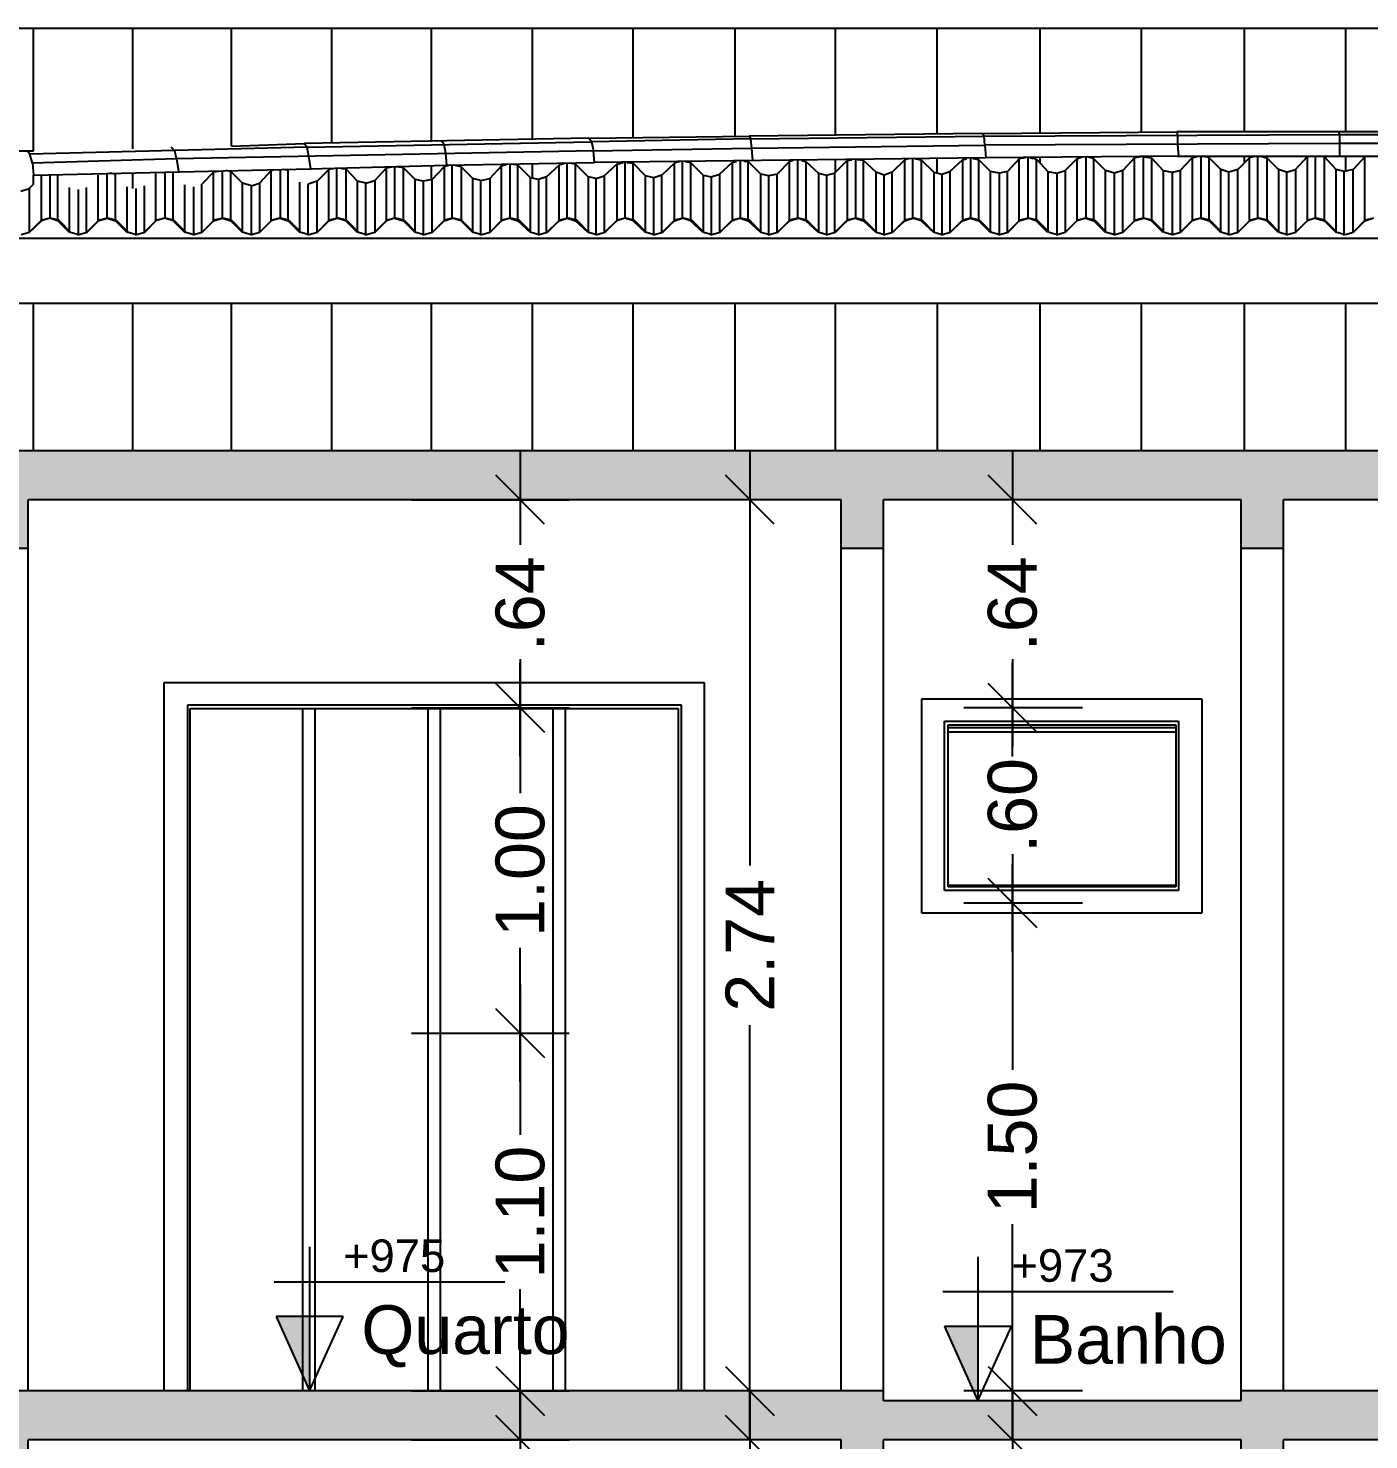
# Model space of a CAD drawing. Extents: x -120 to 1117, y 5 to 675.
# Drawn here: x 109.572 to 113.695, y 94.052 to 98.392 of the extents above; entities that cross this region are included whole.
import ezdxf
from ezdxf.enums import TextEntityAlignment as Align

# ---------------------------------------------------------------- set-up
doc = ezdxf.new("R2010")
doc.units = 0
doc.header["$MEASUREMENT"] = 0
doc.layers.get('0').update_dxf_attribs({"linetype": 'CONTINUOUS'})
doc.layers.get('DEFPOINTS').update_dxf_attribs({"linetype": 'CONTINUOUS'})
for name, color, linetype in [('cota', 1, 'CONTINUOUS'), ('ESTRUT', 7, 'CONTINUOUS'), ('LINVISTA', 4, 'CONTINUOUS'), ('MOBIL', 7, 'CONTINUOUS'), ('nivel', 4, 'CONTINUOUS'), ('parede', 2, 'CONTINUOUS'), ('texto', 7, 'CONTINUOUS')]:
    doc.layers.add(name, color=color, linetype=linetype)
doc.styles.add('PADRAO_TXT', font='arial.ttf')
doc.styles.get("Standard").update_dxf_attribs({"font": 'arial.ttf'})
doc.dimstyles.new('cotass', dxfattribs={"dimtxt": 0.15, "dimasz": 0.15, "dimexe": 0.15, "dimexo": 0, "dimgap": 0.05, "dimtad": 0, "dimzin": 4, "dimdsep": 46, "dimtxsty": 'Standard', "dimblk": 'OBLIQUE', "dimcen": 0, "dimdle": 0.15, "dimclrd": 256, "dimclrt": 4, "dimadec": 0, "dimazin": 1, "dimtfac": 1, "dimtix": 1, "dimtofl": 0, "dimtmove": 0, "dimatfit": 3, "dimldrblk": 'OPEN30', "dimfxl": 0, "dimtolj": 1, "dimtzin": 0, "dimlwd": -1, "dimarcsym": 0})
pattern_1 = [(45, (89.25, 64.55), (0, 1.000005), [0.14142, -0.28285, 0.07071, -0.42426, 0.14142, -0.3535536]), (135, (89.9, 64.6), (-1.000005, 0), [0.141421, -0.21213, 0.07071, -0.35355, 0.141421, -0.4949816]), (63.435, (89.1, 64.4), (5e-11, 1), [0.1118, -0.4472, 0.1118, -0.447234]), (116.565, (89.1, 64.4), (-4e-10, 1), [0.1118, -0.4472, 0.1118, -0.447234]), (0, (89.1, 64.5), (0, 1), [0.05, -0.4, 0.1, -0.4, 0.05]), (0, (89.1, 64.65), (0, 1), [-0.15, 0.1, -0.4, 0, -0.35, 0]), (0, (89.1, 64.7), (0, 1), [-0.4, 0, -0.3, 0.1, -0.2, 0]), (0, (89.1, 64.85), (0, 1), [-0.2, 0, -0.25, 0.1, -0.45, 0]), (0, (89.1, 65), (0, 1), [-0.2, 0.1, -0.4, 0.1, -0.2, 0]), (0, (89.1, 65.25), (0, 1), [-0.15, 0.1, -0.2, 0, -0.55, 0]), (0, (89.1, 65.3), (0, 1), [-0.2, 0, -0.6, 0.1, -0.1, 0]), (90, (89.15, 64.6), (-1, 6e-17), [-0.3, 0, -0.3, 0, -0.4, 0]), (90, (89.25, 64.4), (-1, 6e-17), [-0.15, 0.1, -0.4, 0, -0.35, 0]), (90, (89.35, 64.4), (-1, 6e-17), [-0.4, 0, -0.35, 0.1, -0.15, 0]), (90, (89.9, 64.4), (-1, 6e-17), [-0.2, 0.1, -0.5, 0.1, -0.1, 0]), (90, (89.2, 64.5), (-1, 6e-17), [-0.3, 0, -0.35, 0, -0.35, 0]), (90, (89.3, 64.5), (-1, 6e-17), [-0.25, 0, -0.55, 0, -0.2, 0]), (90, (89.4, 64.55), (-1, 6e-17), [-0.5, 0, -0.15, 0, -0.35, 0]), (90, (89.45, 64.45), (-1, 6e-17), [-0.45, 0, -0.2, 0, -0.25, 0]), (90, (89.55, 64.6), (-1, 6e-17), [-0.4, 0, -0.15, 0, -0.4, 0]), (90, (89.6, 64.65), (-1, 6e-17), [-0.45, 0, -0.2, 0, -0.35, 0]), (90, (89.65, 64.4), (-1, 6e-17), [-0.6, 0, -0.25, 0, -0.15, 0]), (90, (89.7, 64.55), (-1, 6e-17), [-0.2, 0, -0.4, 0, -0.4, 0]), (90, (89.75, 64.5), (-1, 6e-17), [-0.45, 0, -0.25, 0, -0.3, 0]), (90, (89.8, 64.45), (-1, 6e-17), [-0.4, 0, -0.3, 0, -0.3, 0]), (90, (89.9, 64.5), (-1, 6e-17), [-0.3, 0, -0.3, 0, -0.4, 0]), (90, (90, 64.55), (-1, 6e-17), [-0.4, 0, -0.2, 0, -0.4, 0]), (90, (90.05, 64.6), (-1, 6e-17), [-0.15, 0, -0.6, 0, -0.25, 0])]

# ---------------------------------------------------------------- blocks, each defined once
blk = doc.blocks.new('_Oblique')
at = {"color": 0, "linetype": 'ByBlock', "lineweight": -2}
blk.add_line((-0.5, -0.5), (0.5, 0.5), dxfattribs=at)
blk = doc.blocks.new('*D572')
at = {"layer": 'cota', "transparency": 16777216}
for p, q in [((111.7915, 94.2022), (111.7915, 92.928)), ((111.7915, 91.1622), (111.7915, 92.4364))]:
    blk.add_line(p, q, dxfattribs=at)
at = {"layer": 'cota', "color": 0, "lineweight": -2, "transparency": 16777216}
for p, q in [((112.0724, 94.0522), (111.6415, 94.0522)), ((112.0724, 91.3122), (111.6415, 91.3122))]:
    blk.add_line(p, q, dxfattribs=at)
at = {"layer": 'DEFPOINTS', "color": 0, "transparency": 16777216}
for p in [(111.7915, 94.0522), (112.0724, 94.0522), (112.0724, 91.3122)]:
    blk.add_point(p, dxfattribs=at)
at = {"layer": 'cota', "transparency": 16777216, "xscale": 0.15, "yscale": 0.15, "zscale": 0.15}
for p, rotation in [((111.7915, 94.0522), 90), ((111.7915, 91.3122), 270)]:
    blk.add_blockref('_Oblique', p, dxfattribs=dict(at, rotation=rotation))
at = {"layer": 'cota', "color": 4, "transparency": 16777216, "insert": (111.7915, 92.6822), "char_height": 0.15, "attachment_point": 5, "rotation": 90}
blk.add_mtext('\\A1;2.74', dxfattribs=at)
blk = doc.blocks.new('_Open30')
at = {"color": 0, "linetype": 'ByBlock', "lineweight": -2}
for p, q in [((-1, 0.268), (0, 0)), ((0, 0), (-1, -0.268)), ((0, 0), (-1, 0))]:
    blk.add_line(p, q, dxfattribs=at)
blk = doc.blocks.new('*D575')
at = {"layer": 'cota', "transparency": 16777216}
for p, q in [((111.0852, 94.2022), (111.0852, 93.9132)), ((111.0852, 93.2622), (111.0852, 93.5511))]:
    blk.add_line(p, q, dxfattribs=at)
at = {"layer": 'cota', "color": 0, "lineweight": -2, "transparency": 16777216}
for p, q in [((110.7503, 94.0522), (111.2352, 94.0522)), ((110.7503, 93.4122), (111.2352, 93.4122))]:
    blk.add_line(p, q, dxfattribs=at)
at = {"layer": 'DEFPOINTS', "color": 0, "transparency": 16777216}
for p in [(110.7503, 94.0522), (111.0852, 94.0522), (110.7503, 93.4122)]:
    blk.add_point(p, dxfattribs=at)
at = {"layer": 'cota', "transparency": 16777216, "xscale": 0.15, "yscale": 0.15, "zscale": 0.15}
for p, rotation in [((111.0852, 94.0522), 90), ((111.0852, 93.4122), 270)]:
    blk.add_blockref('_Oblique', p, dxfattribs=dict(at, rotation=rotation))
at = {"layer": 'cota', "color": 4, "transparency": 16777216, "insert": (111.0852, 93.7322), "char_height": 0.15, "attachment_point": 5, "rotation": 90}
blk.add_mtext('\\A1;.64', dxfattribs=at)
blk = doc.blocks.new('*D582')
at = {"layer": 'cota', "transparency": 16777216}
for p, q in [((112.5991, 94.2022), (112.5991, 93.9132)), ((112.5991, 93.2622), (112.5991, 93.5511))]:
    blk.add_line(p, q, dxfattribs=at)
at = {"layer": 'cota', "color": 0, "lineweight": -2, "transparency": 16777216}
for p, q in [((112.8145, 94.0522), (112.4491, 94.0522)), ((112.8145, 93.4122), (112.4491, 93.4122))]:
    blk.add_line(p, q, dxfattribs=at)
at = {"layer": 'DEFPOINTS', "color": 0, "transparency": 16777216}
for p in [(112.5991, 94.0522), (112.8145, 94.0522), (112.8145, 93.4122)]:
    blk.add_point(p, dxfattribs=at)
at = {"layer": 'cota', "transparency": 16777216, "xscale": 0.15, "yscale": 0.15, "zscale": 0.15}
for p, rotation in [((112.5991, 94.0522), 90), ((112.5991, 93.4122), 270)]:
    blk.add_blockref('_Oblique', p, dxfattribs=dict(at, rotation=rotation))
at = {"layer": 'cota', "color": 4, "transparency": 16777216, "insert": (112.5991, 93.7322), "char_height": 0.15, "attachment_point": 5, "rotation": 90}
blk.add_mtext('\\A1;.64', dxfattribs=at)
blk = doc.blocks.new('*D731')
at = {"layer": 'cota', "transparency": 16777216}
for p, q in [((111.7915, 97.0922), (111.7915, 95.818)), ((111.7915, 94.0522), (111.7915, 95.3264))]:
    blk.add_line(p, q, dxfattribs=at)
at = {"layer": 'cota', "color": 0, "lineweight": -2, "transparency": 16777216}
for p, q in [((112.0724, 96.9422), (111.6415, 96.9422)), ((112.0724, 94.2022), (111.6415, 94.2022))]:
    blk.add_line(p, q, dxfattribs=at)
at = {"layer": 'DEFPOINTS', "color": 0, "transparency": 16777216}
for p in [(111.7915, 96.9422), (112.0724, 96.9422), (112.0724, 94.2022)]:
    blk.add_point(p, dxfattribs=at)
at = {"layer": 'cota', "transparency": 16777216, "xscale": 0.15, "yscale": 0.15, "zscale": 0.15}
for p, rotation in [((111.7915, 96.9422), 90), ((111.7915, 94.2022), 270)]:
    blk.add_blockref('_Oblique', p, dxfattribs=dict(at, rotation=rotation))
at = {"layer": 'cota', "color": 4, "transparency": 16777216, "insert": (111.7915, 95.5722), "char_height": 0.15, "attachment_point": 5, "rotation": 90}
blk.add_mtext('\\A1;2.74', dxfattribs=at)
blk = doc.blocks.new('*D732')
at = {"layer": 'cota', "transparency": 16777216}
for p, q in [((111.0852, 95.4522), (111.0852, 94.9897)), ((111.0852, 94.0522), (111.0852, 94.5147))]:
    blk.add_line(p, q, dxfattribs=at)
at = {"layer": 'cota', "color": 0, "lineweight": -2, "transparency": 16777216}
for p, q in [((110.7503, 95.3022), (111.2352, 95.3022)), ((110.7503, 94.2022), (111.2352, 94.2022))]:
    blk.add_line(p, q, dxfattribs=at)
at = {"layer": 'DEFPOINTS', "color": 0, "transparency": 16777216}
for p in [(110.7503, 95.3022), (111.0852, 95.3022), (110.7503, 94.2022)]:
    blk.add_point(p, dxfattribs=at)
at = {"layer": 'cota', "transparency": 16777216, "xscale": 0.15, "yscale": 0.15, "zscale": 0.15}
for p, rotation in [((111.0852, 95.3022), 90), ((111.0852, 94.2022), 270)]:
    blk.add_blockref('_Oblique', p, dxfattribs=dict(at, rotation=rotation))
at = {"layer": 'cota', "color": 4, "transparency": 16777216, "insert": (111.0852, 94.7522), "char_height": 0.15, "attachment_point": 5, "rotation": 90}
blk.add_mtext('\\A1;1.10', dxfattribs=at)
blk = doc.blocks.new('*D733')
at = {"layer": 'cota', "transparency": 16777216}
for p, q in [((111.0852, 96.4522), (111.0852, 96.0397)), ((111.0852, 95.1522), (111.0852, 95.5647))]:
    blk.add_line(p, q, dxfattribs=at)
at = {"layer": 'cota', "color": 0, "lineweight": -2, "transparency": 16777216}
for p, q in [((110.7503, 96.3022), (111.2352, 96.3022)), ((110.7503, 95.3022), (111.2352, 95.3022))]:
    blk.add_line(p, q, dxfattribs=at)
at = {"layer": 'DEFPOINTS', "color": 0, "transparency": 16777216}
for p in [(110.7503, 96.3022), (111.0852, 96.3022), (110.7503, 95.3022)]:
    blk.add_point(p, dxfattribs=at)
at = {"layer": 'cota', "transparency": 16777216, "xscale": 0.15, "yscale": 0.15, "zscale": 0.15}
for p, rotation in [((111.0852, 96.3022), 90), ((111.0852, 95.3022), 270)]:
    blk.add_blockref('_Oblique', p, dxfattribs=dict(at, rotation=rotation))
at = {"layer": 'cota', "color": 4, "transparency": 16777216, "insert": (111.0852, 95.8022), "char_height": 0.15, "attachment_point": 5, "rotation": 90}
blk.add_mtext('\\A1;1.00', dxfattribs=at)
blk = doc.blocks.new('*D734')
at = {"layer": 'cota', "transparency": 16777216}
for p, q in [((111.0852, 97.0922), (111.0852, 96.8032)), ((111.0852, 96.1522), (111.0852, 96.4411))]:
    blk.add_line(p, q, dxfattribs=at)
at = {"layer": 'cota', "color": 0, "lineweight": -2, "transparency": 16777216}
for p, q in [((110.7503, 96.9422), (111.2352, 96.9422)), ((110.7503, 96.3022), (111.2352, 96.3022))]:
    blk.add_line(p, q, dxfattribs=at)
at = {"layer": 'DEFPOINTS', "color": 0, "transparency": 16777216}
for p in [(110.7503, 96.9422), (111.0852, 96.9422), (110.7503, 96.3022)]:
    blk.add_point(p, dxfattribs=at)
at = {"layer": 'cota', "transparency": 16777216, "xscale": 0.15, "yscale": 0.15, "zscale": 0.15}
for p, rotation in [((111.0852, 96.9422), 90), ((111.0852, 96.3022), 270)]:
    blk.add_blockref('_Oblique', p, dxfattribs=dict(at, rotation=rotation))
at = {"layer": 'cota', "color": 4, "transparency": 16777216, "insert": (111.0852, 96.6222), "char_height": 0.15, "attachment_point": 5, "rotation": 90}
blk.add_mtext('\\A1;.64', dxfattribs=at)
blk = doc.blocks.new('*D739')
at = {"layer": 'cota', "transparency": 16777216}
for p, q in [((112.5991, 95.8522), (112.5991, 95.1897)), ((112.5991, 94.0522), (112.5991, 94.7147))]:
    blk.add_line(p, q, dxfattribs=at)
at = {"layer": 'cota', "color": 0, "lineweight": -2, "transparency": 16777216}
for p, q in [((112.8145, 95.7022), (112.4491, 95.7022)), ((112.8145, 94.2022), (112.4491, 94.2022))]:
    blk.add_line(p, q, dxfattribs=at)
at = {"layer": 'DEFPOINTS', "color": 0, "transparency": 16777216}
for p in [(112.5991, 95.7022), (112.8145, 95.7022), (112.8145, 94.2022)]:
    blk.add_point(p, dxfattribs=at)
at = {"layer": 'cota', "transparency": 16777216, "xscale": 0.15, "yscale": 0.15, "zscale": 0.15}
for p, rotation in [((112.5991, 95.7022), 90), ((112.5991, 94.2022), 270)]:
    blk.add_blockref('_Oblique', p, dxfattribs=dict(at, rotation=rotation))
at = {"layer": 'cota', "color": 4, "transparency": 16777216, "insert": (112.5991, 94.9522), "char_height": 0.15, "attachment_point": 5, "rotation": 90}
blk.add_mtext('\\A1;1.50', dxfattribs=at)
blk = doc.blocks.new('*D740')
at = {"layer": 'cota', "transparency": 16777216}
for p, q in [((112.5991, 96.4522), (112.5991, 96.1833)), ((112.5991, 95.5522), (112.5991, 95.8211))]:
    blk.add_line(p, q, dxfattribs=at)
at = {"layer": 'cota', "color": 0, "lineweight": -2, "transparency": 16777216}
for p, q in [((112.8145, 96.3022), (112.4491, 96.3022)), ((112.8145, 95.7022), (112.4491, 95.7022))]:
    blk.add_line(p, q, dxfattribs=at)
at = {"layer": 'DEFPOINTS', "color": 0, "transparency": 16777216}
for p in [(112.5991, 96.3022), (112.8145, 96.3022), (112.8145, 95.7022)]:
    blk.add_point(p, dxfattribs=at)
at = {"layer": 'cota', "transparency": 16777216, "xscale": 0.15, "yscale": 0.15, "zscale": 0.15}
for p, rotation in [((112.5991, 96.3022), 90), ((112.5991, 95.7022), 270)]:
    blk.add_blockref('_Oblique', p, dxfattribs=dict(at, rotation=rotation))
at = {"layer": 'cota', "color": 4, "transparency": 16777216, "insert": (112.5991, 96.0022), "char_height": 0.15, "attachment_point": 5, "rotation": 90}
blk.add_mtext('\\A1;.60', dxfattribs=at)
blk = doc.blocks.new('*D741')
at = {"layer": 'cota', "transparency": 16777216}
for p, q in [((112.5991, 97.0922), (112.5991, 96.8032)), ((112.5991, 96.1522), (112.5991, 96.4411))]:
    blk.add_line(p, q, dxfattribs=at)
at = {"layer": 'cota', "color": 0, "lineweight": -2, "transparency": 16777216}
for p, q in [((112.8145, 96.9422), (112.4491, 96.9422)), ((112.8145, 96.3022), (112.4491, 96.3022))]:
    blk.add_line(p, q, dxfattribs=at)
at = {"layer": 'DEFPOINTS', "color": 0, "transparency": 16777216}
for p in [(112.5991, 96.9422), (112.8145, 96.9422), (112.8145, 96.3022)]:
    blk.add_point(p, dxfattribs=at)
at = {"layer": 'cota', "transparency": 16777216, "xscale": 0.15, "yscale": 0.15, "zscale": 0.15}
for p, rotation in [((112.5991, 96.9422), 90), ((112.5991, 96.3022), 270)]:
    blk.add_blockref('_Oblique', p, dxfattribs=dict(at, rotation=rotation))
at = {"layer": 'cota', "color": 4, "transparency": 16777216, "insert": (112.5991, 96.6222), "char_height": 0.15, "attachment_point": 5, "rotation": 90}
blk.add_mtext('\\A1;.64', dxfattribs=at)
blk = doc.blocks.new('Nivel-L')
at = {"layer": 'nivel'}
blk.add_hatch(color=256, dxfattribs=at).paths.add_polyline_path([(0, 0), (0.1032, 0.2286), (0, 0.2286)])
for p, q in [((0, 0.4428), (0, 0)), ((0.1086, 0.3357), (-0.6, 0.3357)), ((0, 0), (-0.1032, 0.2286)), ((-0.1032, 0.2286), (0.1032, 0.2286)), ((0.1032, 0.2286), (0, 0))]:
    blk.add_line(p, q, dxfattribs=at)

msp = doc.modelspace()

# ---------------------------------------------------------------- hatches: boundary and pattern name
at = {"layer": 'LINVISTA'}
h = msp.add_hatch(dxfattribs=at)
h.set_pattern_fill('CONCRETO', color=256, style=0)
h.set_pattern_definition(pattern_1)
h.paths.add_polyline_path([(122.8773, 97.0922), (105.0073, 97.0922), (105.0073, 96.7922), (105.1373, 96.7922), (105.1373, 96.9422), (108.1623, 96.9422), (108.1623, 96.7922), (108.2923, 96.7922), (108.2923, 96.9422), (109.4423, 96.9422), (109.4423, 96.7922), (109.5723, 96.7922), (109.5723, 96.9422), (112.0724, 96.9422), (112.0724, 96.7922), (112.2024, 96.7922), (112.2024, 96.9422), (113.3023, 96.9422), (113.3023, 96.7922), (113.4323, 96.7922), (113.4323, 96.9422), (116.0323, 96.9422), (116.0323, 96.7922), (116.1623, 96.7922), (116.1623, 96.9422), (118.3123, 96.9422), (118.3123, 96.7922), (118.4423, 96.7922), (118.4423, 96.9422), (119.5923, 96.9422), (119.5923, 96.7922), (119.7223, 96.7922), (119.7223, 96.9422), (122.7473, 96.9422), (122.7473, 96.7922), (122.8773, 96.7922)])
h = msp.add_hatch(dxfattribs=at)
h.set_pattern_fill('CONCRETO', color=256, style=0)
h.set_pattern_definition(pattern_1)
h.paths.add_polyline_path([(122.8773, 94.2022), (119.5923, 94.2022), (119.5923, 94.1722), (118.4423, 94.1722), (118.4423, 94.2022), (113.3023, 94.2022), (113.3023, 94.1722), (112.2024, 94.1722), (112.2024, 94.2022), (109.4423, 94.2022), (109.4423, 94.1722), (108.2923, 94.1722), (108.2923, 94.2022), (105.0073, 94.2022), (105.0073, 93.9022), (105.1373, 93.9022), (105.1373, 94.0522), (108.1623, 94.0522), (108.1623, 93.9022), (108.2923, 93.9022), (108.2923, 94.0522), (109.4423, 94.0522), (109.4423, 93.9022), (109.5723, 93.9022), (109.5723, 94.0522), (112.0724, 94.0522), (112.0724, 93.9022), (112.2024, 93.9022), (112.2024, 94.0522), (113.3023, 94.0522), (113.3023, 93.9022), (113.4323, 93.9022), (113.4323, 94.0522), (116.0323, 94.0522), (116.0323, 93.9022), (116.1623, 93.9022), (116.1623, 94.0522), (118.3123, 94.0522), (118.3123, 93.9022), (118.4423, 93.9022), (118.4423, 94.0522), (119.5923, 94.0522), (119.5923, 93.9022), (119.7223, 93.9022), (119.7223, 94.0522), (122.7473, 94.0522), (122.7473, 93.9022), (122.8773, 93.9022)])

# ---------------------------------------------------------------- linework, layer by layer
at = {"layer": 'ESTRUT'}
msp.add_lwpolyline([(110.9557, 97.5454), (105.1373, 97.5454), (105.1373, 97.7464), (122.7473, 97.7464), (122.7473, 97.5454), (110.9557, 97.5454)], dxfattribs=at)
at = {"layer": 'LINVISTA'}
for p, q in [((105.0069, 98.3915), (122.8759, 98.3915)), ((109.5883, 98.015), (109.5883, 98.3915)), ((109.8928, 98.3915), (109.8928, 98.0206)), ((110.1973, 98.0289), (110.1973, 98.3915)), ((110.5046, 98.3915), (110.5046, 98.0372)), ((110.8119, 98.0427), (110.8119, 98.3915)), ((111.1219, 98.3915), (111.1219, 98.0483)), ((111.432, 98.0538), (111.432, 98.3915)), ((111.7448, 98.3915), (111.7448, 98.0566)), ((112.0548, 98.0621), (112.0548, 98.3915)), ((112.3677, 98.0649), (112.3677, 98.3915)), ((112.6832, 98.3915), (112.6832, 98.0676)), ((112.996, 98.0704), (112.996, 98.3915)), ((113.3116, 98.3915), (113.3116, 98.0732)), ((113.6244, 98.0732), (113.6244, 98.3915)), ((112.5088, 98.0676), (113.104, 98.0732)), ((114.3331, 98.0732), (113.104, 98.0732)), ((113.104, 98.0732), (113.1068, 98.0621)), ((113.6051, 98.0649), (113.6023, 98.0732)), ((110.4299, 98.0261), (109.5773, 98.004)), ((110.0229, 98.015), (110.0119, 98.0261)), ((110.1973, 98.0289), (110.4216, 98.0372)), ((111.2963, 98.0538), (110.4216, 98.0372)), ((110.4216, 98.0372), (110.4299, 98.0261)), ((110.4299, 98.0261), (111.3046, 98.0427)), ((110.4354, 97.9984), (110.4299, 98.0261)), ((110.8507, 98.0344), (110.8423, 98.0455)), ((110.8562, 98.0067), (110.8507, 98.0344)), ((111.3046, 98.0427), (111.2963, 98.0538)), ((111.2991, 98.0538), (111.7891, 98.0593)), ((111.7946, 98.051), (111.3046, 98.0427)), ((111.3046, 98.0427), (111.3102, 98.015)), ((112.5061, 98.0676), (111.7891, 98.0593)), ((111.7891, 98.0593), (111.7946, 98.051)), ((111.7919, 98.051), (112.5116, 98.0593)), ((111.7974, 98.0233), (111.7946, 98.051)), ((111.7974, 98.0233), (112.5144, 98.0317)), ((112.5116, 98.0593), (112.5061, 98.0676)), ((112.5116, 98.0593), (113.6051, 98.0649)), ((112.5144, 98.0317), (112.5116, 98.0593)), ((113.6051, 98.0372), (112.5116, 98.0317)), ((112.5144, 98.0317), (112.5171, 97.9929)), ((113.1068, 98.0621), (113.1068, 98.0344)), ((113.1068, 98.0344), (113.1095, 97.9984)), ((113.6051, 98.0649), (114.3331, 98.0649)), ((113.6051, 98.0649), (113.6051, 97.9984)), ((114.3331, 98.0372), (113.6051, 98.0372)), ((105.1342, 98.015), (109.5883, 98.015)), ((109.5773, 98.004), (109.569, 98.015)), ((109.5856, 97.9763), (109.5773, 98.004)), ((110.0285, 97.9901), (109.5856, 97.9763)), ((110.0285, 97.9901), (110.0229, 98.015)), ((111.3102, 98.015), (110.0285, 97.9901)), ((110.0285, 97.9901), (110.034, 97.9514)), ((110.441, 97.9597), (110.4354, 97.9984)), ((110.859, 97.9707), (110.8562, 98.0067)), ((111.3074, 98.015), (111.7974, 98.0233)), ((111.313, 97.9791), (111.3102, 98.015)), ((112.5171, 97.9929), (111.3102, 97.9791)), ((111.8002, 97.9846), (111.7974, 98.0233)), ((111.9247, 97.9846), (111.9137, 97.9818)), ((111.9386, 97.8074), (111.9386, 97.9846)), ((111.9496, 97.9846), (111.9635, 97.9818)), ((112.0521, 97.9458), (112.0908, 97.9846)), ((112.0548, 97.9486), (112.0548, 97.9874)), ((112.0908, 97.9846), (112.1047, 97.9874)), ((112.0908, 97.9846), (112.0908, 97.7991)), ((112.1157, 97.9874), (112.1157, 97.8074)), ((112.1407, 97.9846), (112.1213, 97.9874)), ((112.1407, 97.7991), (112.1407, 97.9846)), ((112.1794, 97.9486), (112.1407, 97.9846)), ((112.268, 97.9874), (112.2292, 97.9486)), ((112.2791, 97.9901), (112.268, 97.9874)), ((112.268, 97.7991), (112.268, 97.9874)), ((112.2929, 97.8074), (112.2929, 97.9901)), ((112.3012, 97.9901), (112.3178, 97.9874)), ((112.3178, 97.9874), (112.3178, 97.7991)), ((112.3178, 97.9874), (112.3566, 97.9486)), ((112.3677, 97.9458), (112.3677, 97.9901)), ((112.4064, 97.9514), (112.4452, 97.9874)), ((112.4452, 97.9874), (112.459, 97.9901)), ((112.4452, 97.9874), (112.4452, 97.7991)), ((112.4701, 97.9901), (112.4701, 97.8074)), ((112.495, 97.9874), (112.4784, 97.9901)), ((112.495, 97.7991), (112.495, 97.9874)), ((112.531, 97.9514), (112.495, 97.9874)), ((113.1095, 97.9984), (112.5144, 97.9929)), ((112.6196, 97.9901), (112.5836, 97.9514)), ((112.6389, 97.9929), (112.6196, 97.9901)), ((112.6196, 97.7991), (112.6196, 97.9901)), ((112.6472, 97.8074), (112.6472, 97.9929)), ((112.6528, 97.9929), (112.6722, 97.9901)), ((112.6722, 97.9901), (112.6722, 97.7991)), ((112.6722, 97.9901), (112.7081, 97.9514)), ((112.6832, 97.9929), (112.6832, 97.9763)), ((112.7607, 97.9541), (112.7967, 97.9901)), ((112.7967, 97.9901), (112.8133, 97.9957)), ((112.7967, 97.9901), (112.7967, 97.7991)), ((112.8244, 97.9957), (112.8244, 97.8074)), ((112.8493, 97.9901), (112.8299, 97.9957)), ((112.8493, 97.7991), (112.8493, 97.9901)), ((112.8853, 97.9541), (112.8493, 97.9901)), ((112.9739, 97.9929), (112.9379, 97.9541)), ((112.996, 97.9957), (112.9739, 97.9929)), ((112.9739, 97.7991), (112.9739, 97.9929)), ((112.996, 97.9957), (112.996, 97.9957)), ((113.0016, 97.8074), (113.0016, 97.9957)), ((113.0043, 97.9957), (113.0265, 97.9929)), ((113.0265, 97.9929), (113.0265, 97.7991)), ((113.0265, 97.9929), (113.0625, 97.9541)), ((113.1068, 97.9984), (114.3331, 97.9984)), ((113.1151, 97.9541), (113.1511, 97.9929)), ((113.1511, 97.9929), (113.1677, 97.9984)), ((113.1511, 97.9929), (113.1511, 97.7991)), ((113.1787, 97.9984), (113.1787, 97.8074)), ((113.2037, 97.9929), (113.1871, 97.9984)), ((113.2037, 97.7991), (113.2037, 97.9929)), ((113.2396, 97.9569), (113.2037, 97.9929)), ((113.3282, 97.9929), (113.2922, 97.9569)), ((113.3116, 97.9984), (113.3116, 97.9763)), ((113.3448, 97.9984), (113.3282, 97.9929)), ((113.3282, 97.7991), (113.3282, 97.9929)), ((113.3531, 97.8074), (113.3531, 97.9984)), ((113.3615, 97.9984), (113.3808, 97.9929)), ((113.3808, 97.9929), (113.3808, 97.7991)), ((113.3808, 97.9929), (113.4168, 97.9569)), ((113.4694, 97.9569), (113.5054, 97.9957)), ((113.5054, 97.9957), (113.5165, 97.9984)), ((113.5054, 97.9957), (113.5054, 97.7991)), ((113.5303, 97.9984), (113.5303, 97.8074)), ((113.558, 97.9957), (113.5442, 97.9984)), ((113.558, 97.7991), (113.558, 97.9957)), ((113.594, 97.9569), (113.558, 97.9957)), ((113.6244, 97.9514), (113.6244, 97.9984)), ((113.6826, 97.9957), (113.6466, 97.9569)), ((113.6936, 97.9984), (113.6826, 97.9957)), ((113.6826, 97.7991), (113.6826, 97.9957)), ((109.5856, 97.9763), (109.5883, 97.9403)), ((109.5883, 97.9403), (110.441, 97.9597)), ((109.5883, 97.9126), (109.5883, 97.9403)), ((109.6382, 97.9403), (109.6382, 97.8074)), ((109.7876, 97.7991), (109.7876, 97.9403)), ((109.8153, 97.8074), (109.8153, 97.9458)), ((109.8402, 97.9431), (109.8236, 97.9458)), ((109.8402, 97.7991), (109.8402, 97.9431)), ((109.8928, 97.9458), (109.8928, 97.8988)), ((109.9648, 97.7991), (109.9648, 97.9458)), ((109.9925, 97.9486), (109.9925, 97.8074)), ((110.0174, 97.7991), (110.0174, 97.9458)), ((110.142, 97.9486), (110.106, 97.9126)), ((110.1586, 97.9514), (110.142, 97.9486)), ((110.142, 97.7991), (110.142, 97.9486)), ((110.1697, 97.8074), (110.1697, 97.9541)), ((110.1946, 97.9514), (110.1807, 97.9541)), ((110.1946, 97.7991), (110.1946, 97.9514)), ((110.2306, 97.9154), (110.1946, 97.9514)), ((110.1973, 97.9486), (110.1973, 97.9541)), ((110.3192, 97.9541), (110.2832, 97.9154)), ((110.3192, 97.9541), (110.3275, 97.9569)), ((110.3192, 97.7991), (110.3192, 97.9541)), ((110.3468, 97.9569), (110.3468, 97.8074)), ((110.3717, 97.9541), (110.3579, 97.9569)), ((110.3717, 97.7991), (110.3717, 97.9541)), ((110.4382, 97.9597), (110.859, 97.9707)), ((110.4963, 97.9569), (110.4603, 97.9209)), ((110.5102, 97.9597), (110.4963, 97.9569)), ((110.4963, 97.7991), (110.4963, 97.9569)), ((110.5046, 97.9597), (110.5046, 97.9597)), ((110.5212, 97.8074), (110.5212, 97.9597)), ((110.5489, 97.9597), (110.5351, 97.9597)), ((110.5489, 97.9597), (110.5489, 97.7991)), ((110.5849, 97.9209), (110.5489, 97.9597)), ((110.6735, 97.9624), (110.6375, 97.9237)), ((110.6735, 97.9624), (110.6901, 97.9652)), ((110.6735, 97.7991), (110.6735, 97.9624)), ((110.6984, 97.9652), (110.6984, 97.8074)), ((110.7261, 97.9624), (110.7039, 97.9652)), ((110.7261, 97.7991), (110.7261, 97.9624)), ((110.7621, 97.9265), (110.7261, 97.9624)), ((110.8119, 97.9237), (110.8119, 97.968)), ((110.8147, 97.9265), (110.8507, 97.9652)), ((110.8673, 97.9707), (110.8507, 97.9652)), ((110.8507, 97.9652), (110.8507, 97.7991)), ((110.8562, 97.9707), (111.313, 97.9791)), ((110.8756, 97.8074), (110.8756, 97.9707)), ((110.9033, 97.9652), (110.8811, 97.9707)), ((110.9033, 97.9652), (110.9033, 97.7991)), ((110.9392, 97.9292), (110.9033, 97.9652)), ((111.0278, 97.968), (110.9918, 97.9292)), ((111.0278, 97.968), (111.0444, 97.9735)), ((111.0278, 97.7991), (111.0278, 97.968)), ((111.0527, 97.9735), (111.0527, 97.8074)), ((111.0777, 97.9707), (111.0583, 97.9735)), ((111.0777, 97.7991), (111.0777, 97.9707)), ((111.1164, 97.932), (111.0777, 97.9707)), ((111.1219, 97.9735), (111.1219, 97.9292)), ((111.205, 97.9707), (111.1662, 97.9348)), ((111.2244, 97.9763), (111.205, 97.9707)), ((111.205, 97.7991), (111.205, 97.9707)), ((111.2299, 97.8074), (111.2299, 97.9763)), ((111.2548, 97.9735), (111.2354, 97.9763)), ((111.2548, 97.7991), (111.2548, 97.9735)), ((111.2936, 97.9348), (111.2548, 97.9735)), ((111.3434, 97.9375), (111.3822, 97.9735)), ((111.3822, 97.9735), (111.4015, 97.9791)), ((111.3822, 97.9735), (111.3822, 97.7991)), ((111.4071, 97.9791), (111.4071, 97.8074)), ((111.4126, 97.9791), (111.432, 97.9763)), ((111.432, 97.7991), (111.432, 97.9791)), ((111.4707, 97.9375), (111.432, 97.9763)), ((111.5206, 97.9403), (111.4957, 97.932)), ((111.5593, 97.9763), (111.5206, 97.9403)), ((111.5206, 97.7631), (111.5206, 97.9403)), ((111.5759, 97.9818), (111.5593, 97.9763)), ((111.5593, 97.7991), (111.5593, 97.9763)), ((111.5842, 97.8074), (111.5842, 97.9818)), ((111.5925, 97.9818), (111.6092, 97.9791)), ((111.6092, 97.9791), (111.6092, 97.7991)), ((111.6092, 97.9791), (111.6479, 97.9403)), ((111.6479, 97.9403), (111.6479, 97.7631)), ((111.6479, 97.9403), (111.6728, 97.9348)), ((111.6728, 97.9348), (111.6977, 97.9431)), ((111.6977, 97.9431), (111.7365, 97.9791)), ((111.6977, 97.9431), (111.6977, 97.7631)), ((111.7365, 97.9791), (111.7503, 97.9818)), ((111.7365, 97.9791), (111.7365, 97.7991)), ((111.7448, 97.9818), (111.7448, 97.9818)), ((111.7614, 97.9818), (111.7614, 97.8074)), ((111.7863, 97.9818), (111.7725, 97.9818)), ((111.7863, 97.7991), (111.7863, 97.9818)), ((111.8251, 97.9431), (111.7863, 97.9818)), ((111.8251, 97.7631), (111.8251, 97.9431)), ((111.85, 97.9375), (111.8251, 97.9431)), ((111.8749, 97.9431), (111.85, 97.9375)), ((111.9137, 97.9818), (111.8749, 97.9431)), ((111.8749, 97.7631), (111.8749, 97.9431)), ((111.9137, 97.7991), (111.9137, 97.9818)), ((111.9635, 97.9818), (111.9635, 97.7991)), ((111.9635, 97.9818), (112.0022, 97.9458)), ((112.0022, 97.9458), (112.0022, 97.7631)), ((112.0022, 97.9458), (112.0272, 97.9403)), ((112.0272, 97.9403), (112.0521, 97.9458)), ((112.0272, 97.9403), (112.0272, 97.7548)), ((112.0521, 97.9458), (112.0521, 97.7631)), ((112.1794, 97.7631), (112.1794, 97.9486)), ((112.2043, 97.9403), (112.1794, 97.9486)), ((112.2292, 97.9486), (112.2043, 97.9403)), ((112.2043, 97.7548), (112.2043, 97.9403)), ((112.2292, 97.7631), (112.2292, 97.9486)), ((112.3566, 97.9486), (112.3566, 97.7631)), ((112.3566, 97.9486), (112.3815, 97.9431)), ((112.3815, 97.9431), (112.4064, 97.9514)), ((112.3815, 97.9431), (112.3815, 97.7548)), ((112.4064, 97.9514), (112.4064, 97.7631)), ((112.531, 97.7631), (112.531, 97.9514)), ((112.5587, 97.9458), (112.531, 97.9514)), ((112.5836, 97.9514), (112.5587, 97.9458)), ((112.5587, 97.7548), (112.5587, 97.9458)), ((112.5836, 97.7631), (112.5836, 97.9514)), ((112.7081, 97.9514), (112.7081, 97.7631)), ((112.7081, 97.9514), (112.7358, 97.9458)), ((112.7358, 97.9458), (112.7607, 97.9541)), ((112.7358, 97.9458), (112.7358, 97.7548)), ((112.7607, 97.9541), (112.7607, 97.7631)), ((112.8853, 97.7631), (112.8853, 97.9541)), ((112.913, 97.9458), (112.8853, 97.9541)), ((112.9379, 97.9541), (112.913, 97.9458)), ((112.913, 97.7548), (112.913, 97.9458)), ((112.9379, 97.7631), (112.9379, 97.9541)), ((113.0625, 97.9541), (113.0625, 97.7631)), ((113.0625, 97.9541), (113.0902, 97.9486)), ((113.0902, 97.9486), (113.1151, 97.9541)), ((113.0902, 97.9486), (113.0902, 97.7548)), ((113.1151, 97.9541), (113.1151, 97.7631)), ((113.2396, 97.7631), (113.2396, 97.9569)), ((113.2646, 97.9486), (113.2396, 97.9569)), ((113.2922, 97.9569), (113.2646, 97.9486)), ((113.2646, 97.7548), (113.2646, 97.9486)), ((113.2922, 97.7631), (113.2922, 97.9569)), ((113.4417, 97.9486), (113.4168, 97.9569)), ((113.4168, 97.9569), (113.4168, 97.7631)), ((113.4417, 97.9486), (113.4694, 97.9569)), ((113.4417, 97.9486), (113.4417, 97.7548)), ((113.4694, 97.9569), (113.4694, 97.7631)), ((113.594, 97.7631), (113.594, 97.9569)), ((113.6189, 97.9514), (113.594, 97.9569)), ((113.6466, 97.9569), (113.6189, 97.9514)), ((113.6189, 97.7548), (113.6189, 97.9514)), ((113.6466, 97.7631), (113.6466, 97.9569)), ((109.5496, 97.8905), (109.5745, 97.8988)), ((109.5883, 97.9126), (109.5745, 97.8988)), ((109.5745, 97.8988), (109.5745, 97.7631)), ((109.6132, 97.7991), (109.6132, 97.9375)), ((109.6631, 97.7991), (109.6631, 97.9375)), ((109.6991, 97.7631), (109.6991, 97.9015)), ((109.7267, 97.7548), (109.7267, 97.896)), ((109.7517, 97.7631), (109.7517, 97.9015)), ((109.8762, 97.7631), (109.8762, 97.9043)), ((109.9039, 97.7548), (109.9039, 97.8988)), ((109.9288, 97.9071), (109.9288, 97.7631)), ((110.0534, 97.7631), (110.0534, 97.9098)), ((110.0811, 97.7548), (110.0811, 97.9043)), ((110.106, 97.7631), (110.106, 97.9126)), ((110.2306, 97.7631), (110.2306, 97.9154)), ((110.2583, 97.9071), (110.2306, 97.9154)), ((110.2583, 97.9071), (110.2832, 97.9154)), ((110.2583, 97.7548), (110.2583, 97.9071)), ((110.2832, 97.9154), (110.2832, 97.7631)), ((110.4077, 97.7631), (110.4077, 97.9182)), ((110.4603, 97.9209), (110.4326, 97.9126)), ((110.4326, 97.7548), (110.4326, 97.9126)), ((110.4603, 97.7631), (110.4603, 97.9209)), ((110.5849, 97.7631), (110.5849, 97.9209)), ((110.6098, 97.9154), (110.5849, 97.9209)), ((110.6098, 97.9154), (110.6375, 97.9237)), ((110.6098, 97.7548), (110.6098, 97.9154)), ((110.6375, 97.9237), (110.6375, 97.7631)), ((110.7621, 97.7631), (110.7621, 97.9265)), ((110.787, 97.9209), (110.7621, 97.9265)), ((110.8147, 97.9265), (110.787, 97.9209)), ((110.787, 97.9209), (110.787, 97.7548)), ((110.8147, 97.7631), (110.8147, 97.9265)), ((110.9392, 97.7631), (110.9392, 97.9292)), ((110.9642, 97.9237), (110.9392, 97.9292)), ((110.9642, 97.9237), (110.9918, 97.9292)), ((110.9642, 97.7548), (110.9642, 97.9237)), ((110.9918, 97.9292), (110.9918, 97.7631)), ((111.1164, 97.7631), (111.1164, 97.932)), ((111.1413, 97.9265), (111.1164, 97.932)), ((111.1662, 97.9348), (111.1413, 97.9265)), ((111.1413, 97.9265), (111.1413, 97.7548)), ((111.1662, 97.7631), (111.1662, 97.9348)), ((111.2936, 97.9348), (111.2936, 97.7631)), ((111.3185, 97.9292), (111.2936, 97.9348)), ((111.3185, 97.9292), (111.3434, 97.9375)), ((111.3185, 97.7548), (111.3185, 97.9292)), ((111.3434, 97.9375), (111.3434, 97.7631)), ((111.4707, 97.7631), (111.4707, 97.9375)), ((111.4957, 97.932), (111.4707, 97.9375)), ((111.4957, 97.7548), (111.4957, 97.932)), ((111.6728, 97.9348), (111.6728, 97.7548)), ((111.85, 97.7548), (111.85, 97.9375)), ((109.5745, 97.7631), (109.6132, 97.7991)), ((109.6382, 97.8074), (109.6132, 97.7991)), ((109.6631, 97.7991), (109.6382, 97.8074)), ((109.6631, 97.7991), (109.6991, 97.7631)), ((109.7876, 97.7991), (109.7517, 97.7631)), ((109.7876, 97.7991), (109.8153, 97.8074)), ((109.8153, 97.8074), (109.8402, 97.7991)), ((109.8402, 97.7991), (109.8762, 97.7631)), ((109.9648, 97.7991), (109.9288, 97.7631)), ((109.9925, 97.8074), (109.9648, 97.7991)), ((110.0174, 97.7991), (109.9925, 97.8074)), ((110.0174, 97.7991), (110.0534, 97.7631)), ((110.106, 97.7631), (110.142, 97.7991)), ((110.142, 97.7991), (110.1697, 97.8074)), ((110.1697, 97.8074), (110.1946, 97.7991)), ((110.1946, 97.7991), (110.2306, 97.7631)), ((110.2832, 97.7631), (110.3192, 97.7991)), ((110.3468, 97.8074), (110.3192, 97.7991)), ((110.3468, 97.8074), (110.3717, 97.7991)), ((110.3717, 97.7991), (110.4077, 97.7631)), ((110.4603, 97.7631), (110.4963, 97.7991)), ((110.4963, 97.7991), (110.5212, 97.8074)), ((110.5489, 97.7991), (110.5212, 97.8074)), ((110.5489, 97.7991), (110.5849, 97.7631)), ((110.6375, 97.7631), (110.6735, 97.7991)), ((110.6984, 97.8074), (110.6735, 97.7991)), ((110.6984, 97.8074), (110.7261, 97.7991)), ((110.7261, 97.7991), (110.7621, 97.7631)), ((110.8507, 97.7991), (110.8147, 97.7631)), ((110.8507, 97.7991), (110.8756, 97.8074)), ((110.9033, 97.7991), (110.8756, 97.8074)), ((110.9033, 97.7991), (110.9392, 97.7631)), ((110.9918, 97.7631), (111.0278, 97.7991)), ((111.0527, 97.8074), (111.0278, 97.7991)), ((111.0527, 97.8074), (111.0777, 97.7991)), ((111.0777, 97.7991), (111.1164, 97.7631)), ((111.1662, 97.7631), (111.205, 97.7991)), ((111.205, 97.7991), (111.2299, 97.8074)), ((111.2299, 97.8074), (111.2548, 97.7991)), ((111.2936, 97.7631), (111.2548, 97.7991)), ((111.3822, 97.7991), (111.3434, 97.7631)), ((111.4071, 97.8074), (111.3822, 97.7991)), ((111.432, 97.7991), (111.4071, 97.8074)), ((111.432, 97.7991), (111.4707, 97.7631)), ((111.5206, 97.7631), (111.5593, 97.7991)), ((111.5593, 97.7991), (111.5842, 97.8074)), ((111.6092, 97.7991), (111.5842, 97.8074)), ((111.6479, 97.7631), (111.6092, 97.7991)), ((111.7365, 97.7991), (111.6977, 97.7631)), ((111.7614, 97.8074), (111.7365, 97.7991)), ((111.7614, 97.8074), (111.7863, 97.7991)), ((111.7863, 97.7991), (111.8251, 97.7631)), ((111.8749, 97.7631), (111.9137, 97.7991)), ((111.9137, 97.7991), (111.9386, 97.8074)), ((111.9635, 97.7991), (111.9386, 97.8074)), ((112.0022, 97.7631), (111.9635, 97.7991)), ((112.0908, 97.7991), (112.0521, 97.7631)), ((112.1157, 97.8074), (112.0908, 97.7991)), ((112.1157, 97.8074), (112.1407, 97.7991)), ((112.1407, 97.7991), (112.1794, 97.7631)), ((112.2292, 97.7631), (112.268, 97.7991)), ((112.268, 97.7991), (112.2929, 97.8074)), ((112.3178, 97.7991), (112.2929, 97.8074)), ((112.3566, 97.7631), (112.3178, 97.7991)), ((112.4452, 97.7991), (112.4064, 97.7631)), ((112.4452, 97.7991), (112.4701, 97.8074)), ((112.4701, 97.8074), (112.495, 97.7991)), ((112.495, 97.7991), (112.531, 97.7631)), ((112.5836, 97.7631), (112.6196, 97.7991)), ((112.6196, 97.7991), (112.6472, 97.8074)), ((112.6722, 97.7991), (112.6472, 97.8074)), ((112.7081, 97.7631), (112.6722, 97.7991)), ((112.7967, 97.7991), (112.7607, 97.7631)), ((112.8244, 97.8074), (112.7967, 97.7991)), ((112.8244, 97.8074), (112.8493, 97.7991)), ((112.8493, 97.7991), (112.8853, 97.7631)), ((112.9379, 97.7631), (112.9739, 97.7991)), ((112.9739, 97.7991), (113.0016, 97.8074)), ((113.0265, 97.7991), (113.0016, 97.8074)), ((113.0625, 97.7631), (113.0265, 97.7991)), ((113.1511, 97.7991), (113.1151, 97.7631)), ((113.1787, 97.8074), (113.1511, 97.7991)), ((113.1787, 97.8074), (113.2037, 97.7991)), ((113.2037, 97.7991), (113.2396, 97.7631)), ((113.2922, 97.7631), (113.3282, 97.7991)), ((113.3282, 97.7991), (113.3531, 97.8074)), ((113.3808, 97.7991), (113.3531, 97.8074)), ((113.4168, 97.7631), (113.3808, 97.7991)), ((113.5054, 97.7991), (113.4694, 97.7631)), ((113.5303, 97.8074), (113.5054, 97.7991)), ((113.5303, 97.8074), (113.558, 97.7991)), ((113.558, 97.7991), (113.594, 97.7631)), ((113.6466, 97.7631), (113.6826, 97.7991)), ((113.6826, 97.7991), (113.7075, 97.8074)), ((109.5883, 97.0904), (109.5883, 97.5444)), ((109.8928, 97.5444), (109.8928, 97.0904)), ((110.1973, 97.0904), (110.1973, 97.5444)), ((110.5046, 97.5444), (110.5046, 97.0904)), ((110.8119, 97.0904), (110.8119, 97.5444)), ((111.1219, 97.5444), (111.1219, 97.0904)), ((111.432, 97.0904), (111.432, 97.5444)), ((111.7448, 97.5444), (111.7448, 97.0904)), ((112.0548, 97.0904), (112.0548, 97.5444)), ((112.3677, 97.5444), (112.3677, 97.0904)), ((112.6832, 97.5444), (112.6832, 97.0904)), ((112.996, 97.0904), (112.996, 97.5444)), ((113.3116, 97.5444), (113.3116, 97.0904)), ((113.6244, 97.0904), (113.6244, 97.5444)), ((109.9897, 96.3801), (111.6507, 96.3801)), ((109.9897, 94.2015), (109.9897, 96.3801)), ((111.6507, 96.3801), (111.6507, 94.2015)), ((111.5815, 96.3109), (110.0617, 96.3109)), ((110.0617, 96.3109), (110.0617, 94.2015)), ((110.07, 94.2015), (110.07, 96.2998)), ((110.07, 96.2998), (111.5704, 96.2998)), ((110.416, 96.2998), (110.416, 94.2015)), ((110.4548, 94.2015), (110.4548, 96.2998)), ((110.8008, 96.2998), (110.8008, 94.2015)), ((110.8396, 94.2015), (110.8396, 96.2998)), ((111.1856, 96.2998), (111.1856, 94.2015)), ((111.2244, 94.2015), (111.2244, 96.2998)), ((111.5704, 96.2998), (111.5704, 94.2015)), ((111.5815, 94.2015), (111.5815, 96.3109)), ((112.3206, 96.3303), (113.1815, 96.3303)), ((112.3206, 95.6714), (112.3206, 96.3303)), ((113.1815, 96.3303), (113.1815, 95.6714)), ((112.3898, 96.261), (113.1095, 96.261)), ((112.3898, 95.7406), (112.3898, 96.261)), ((112.4009, 96.25), (113.1012, 96.25)), ((112.4009, 95.7517), (112.4009, 96.25)), ((113.1012, 96.25), (113.1012, 95.7517)), ((113.1095, 96.261), (113.1095, 95.7406)), ((112.4009, 96.2417), (113.1012, 96.2417)), ((113.1012, 96.2278), (112.4009, 96.2278)), ((113.1095, 95.7406), (112.3898, 95.7406)), ((112.4009, 95.7572), (113.1012, 95.7572)), ((113.1012, 95.7517), (112.4009, 95.7517)), ((113.1815, 95.6714), (112.3206, 95.6714))]:
    msp.add_line(p, q, dxfattribs=at)
at = {"layer": 'MOBIL'}
msp.add_lwpolyline([(109.5508, 97.7579), (109.5764, 97.7647), (109.6138, 97.8022), (109.6393, 97.8091), (109.6649, 97.8022), (109.7023, 97.7647), (109.7278, 97.7579), (109.7534, 97.7647), (109.7908, 97.8022), (109.8163, 97.8091), (109.8419, 97.8022), (109.8793, 97.7647), (109.9048, 97.7579), (109.9304, 97.7647), (109.9678, 97.8022), (109.9933, 97.8091), (110.0189, 97.8022), (110.0563, 97.7647), (110.0818, 97.7579), (110.1074, 97.7647), (110.1448, 97.8022), (110.1703, 97.8091), (110.1959, 97.8022), (110.2333, 97.7647), (110.2588, 97.7579), (110.2844, 97.7647), (110.3218, 97.8022), (110.3473, 97.8091), (110.3729, 97.8022), (110.4103, 97.7647), (110.4358, 97.7579), (110.4614, 97.7647), (110.4988, 97.8022), (110.5243, 97.8091), (110.5499, 97.8022), (110.5873, 97.7647), (110.6128, 97.7579), (110.6384, 97.7647), (110.6758, 97.8022), (110.7013, 97.8091), (110.7269, 97.8022), (110.7643, 97.7647), (110.7898, 97.7579), (110.8154, 97.7647), (110.8528, 97.8022), (110.8783, 97.8091), (110.9039, 97.8022), (110.9413, 97.7647), (110.9668, 97.7579), (110.9924, 97.7647), (111.0298, 97.8022), (111.0553, 97.8091), (111.0809, 97.8022), (111.1183, 97.7647), (111.1438, 97.7579), (111.1694, 97.7647), (111.2068, 97.8022), (111.2323, 97.8091), (111.2579, 97.8022), (111.2953, 97.7647), (111.3208, 97.7579), (111.3464, 97.7647), (111.3838, 97.8022), (111.4093, 97.8091), (111.4349, 97.8022), (111.4723, 97.7647), (111.4978, 97.7579), (111.5234, 97.7647), (111.5608, 97.8022), (111.5863, 97.8091), (111.6119, 97.8022), (111.6493, 97.7647), (111.6748, 97.7579), (111.7004, 97.7647), (111.7378, 97.8022), (111.7633, 97.8091), (111.7889, 97.8022), (111.8263, 97.7647), (111.8518, 97.7579), (111.8774, 97.7647), (111.9148, 97.8022), (111.9403, 97.8091), (111.9659, 97.8022), (112.0033, 97.7647), (112.0288, 97.7579), (112.0544, 97.7647), (112.0918, 97.8022), (112.1173, 97.8091), (112.1429, 97.8022), (112.1803, 97.7647), (112.2058, 97.7579), (112.2314, 97.7647), (112.2688, 97.8022), (112.2943, 97.8091), (112.3199, 97.8022), (112.3573, 97.7647), (112.3828, 97.7579), (112.4084, 97.7647), (112.4458, 97.8022), (112.4713, 97.8091), (112.4969, 97.8022), (112.5343, 97.7647), (112.5598, 97.7579), (112.5854, 97.7647), (112.6228, 97.8022), (112.6483, 97.8091), (112.6739, 97.8022), (112.7113, 97.7647), (112.7368, 97.7579), (112.7624, 97.7647), (112.7998, 97.8022), (112.8253, 97.8091), (112.8509, 97.8022), (112.8883, 97.7647), (112.9138, 97.7579), (112.9394, 97.7647), (112.9768, 97.8022), (113.0023, 97.8091), (113.0279, 97.8022), (113.0653, 97.7647), (113.0908, 97.7579), (113.1164, 97.7647), (113.1538, 97.8022), (113.1793, 97.8091), (113.2049, 97.8022), (113.2423, 97.7647), (113.2678, 97.7579), (113.2934, 97.7647), (113.3308, 97.8022), (113.3563, 97.8091), (113.3819, 97.8022), (113.4193, 97.7647), (113.4448, 97.7579), (113.4704, 97.7647), (113.5078, 97.8022), (113.5333, 97.8091), (113.5589, 97.8022), (113.5963, 97.7647), (113.6218, 97.7579), (113.6474, 97.7647), (113.6848, 97.8022), (113.7103, 97.8091)], dxfattribs=at)
at = {"layer": 'parede'}
for p, q in [((122.8773, 97.0922), (105.0073, 97.0922)), ((109.5723, 97.0922), (109.5723, 97.0925)), ((112.0724, 97.0922), (112.0724, 97.0925)), ((112.2024, 97.0922), (112.2024, 97.0925)), ((113.3023, 97.0922), (113.3023, 97.0925)), ((113.4323, 97.0922), (113.4323, 97.0925)), ((109.5723, 94.2022), (109.5723, 96.9422)), ((112.0724, 96.9422), (109.5723, 96.9422)), ((112.0724, 94.2022), (112.0724, 96.9422)), ((112.2024, 94.1722), (112.2024, 96.9422)), ((113.3023, 96.9422), (112.2024, 96.9422)), ((113.3023, 94.1722), (113.3023, 96.9422)), ((113.4323, 94.2022), (113.4323, 96.9422)), ((116.0323, 96.9422), (113.4323, 96.9422)), ((109.5723, 96.7922), (109.4423, 96.7922)), ((112.2024, 96.7922), (112.0724, 96.7922)), ((113.4323, 96.7922), (113.3023, 96.7922)), ((112.2024, 94.2022), (109.4423, 94.2022)), ((113.3023, 94.1722), (112.2024, 94.1722)), ((118.4423, 94.2022), (113.3023, 94.2022)), ((109.5723, 91.3122), (109.5723, 94.0522)), ((112.0724, 94.0522), (109.5723, 94.0522)), ((112.0724, 91.3122), (112.0724, 94.0522)), ((112.2024, 91.2822), (112.2024, 94.0522)), ((113.3023, 94.0522), (112.2024, 94.0522)), ((113.3023, 91.2822), (113.3023, 94.0522)), ((113.4323, 91.3122), (113.4323, 94.0522)), ((116.0323, 94.0522), (113.4323, 94.0522))]:
    msp.add_line(p, q, dxfattribs=at)

# ---------------------------------------------------------------- block references
at = {"layer": 'LINVISTA', "xscale": -1}
for p in [(110.4374, 94.2022), (112.4929, 94.1722)]:
    msp.add_blockref('Nivel-L', p, dxfattribs=at)

# ---------------------------------------------------------------- texts
at = {"layer": 'texto', "style": 'PADRAO_TXT'}
for s, p in [('+975', (110.6973, 94.5379)), ('+973', (112.7528, 94.5079))]:
    msp.add_text(s, height=0.1, dxfattribs=at).set_placement(p, align=Align.BOTTOM_CENTER)
for s, p in [('Quarto', (110.5965, 94.4657)), ('Banho', (112.652, 94.4357))]:
    msp.add_text(s, height=0.15, dxfattribs=at).set_placement(p, align=Align.TOP_LEFT)

# ---------------------------------------------------------------- dimensions: what is measured, and where the dimension line sits
at = {"layer": 'cota'}
for base, p1, p2, picture, middle in [((111.0852, 96.9422), (110.7503, 96.3022), (110.7503, 96.9422), '*D734', (111.0852, 96.6222)), ((111.7915, 96.9422), (112.0724, 94.2022), (112.0724, 96.9422), '*D731', (111.7915, 95.5722)), ((112.5991, 96.9422), (112.8145, 96.3022), (112.8145, 96.9422), '*D741', (112.5991, 96.6222)), ((111.0852, 96.3022), (110.7503, 95.3022), (110.7503, 96.3022), '*D733', (111.0852, 95.8022)), ((112.5991, 96.3022), (112.8145, 95.7022), (112.8145, 96.3022), '*D740', (112.5991, 96.0022)), ((112.5991, 95.7022), (112.8145, 94.2022), (112.8145, 95.7022), '*D739', (112.5991, 94.9522)), ((111.0852, 95.3022), (110.7503, 94.2022), (110.7503, 95.3022), '*D732', (111.0852, 94.7522)), ((111.0852, 94.0522), (110.7503, 93.4122), (110.7503, 94.0522), '*D575', (111.0852, 93.7322)), ((111.7915, 94.0522), (112.0724, 91.3122), (112.0724, 94.0522), '*D572', (111.7915, 92.6822)), ((112.5991, 94.0522), (112.8145, 93.4122), (112.8145, 94.0522), '*D582', (112.5991, 93.7322))]:
    dim = msp.add_linear_dim(base=base, p1=p1, p2=p2, angle=90, dimstyle='cotass', dxfattribs=at)
    dim.commit()
    dim.dimension.update_dxf_attribs({"geometry": picture, "text_midpoint": middle})

doc.saveas('drawing.dxf')
